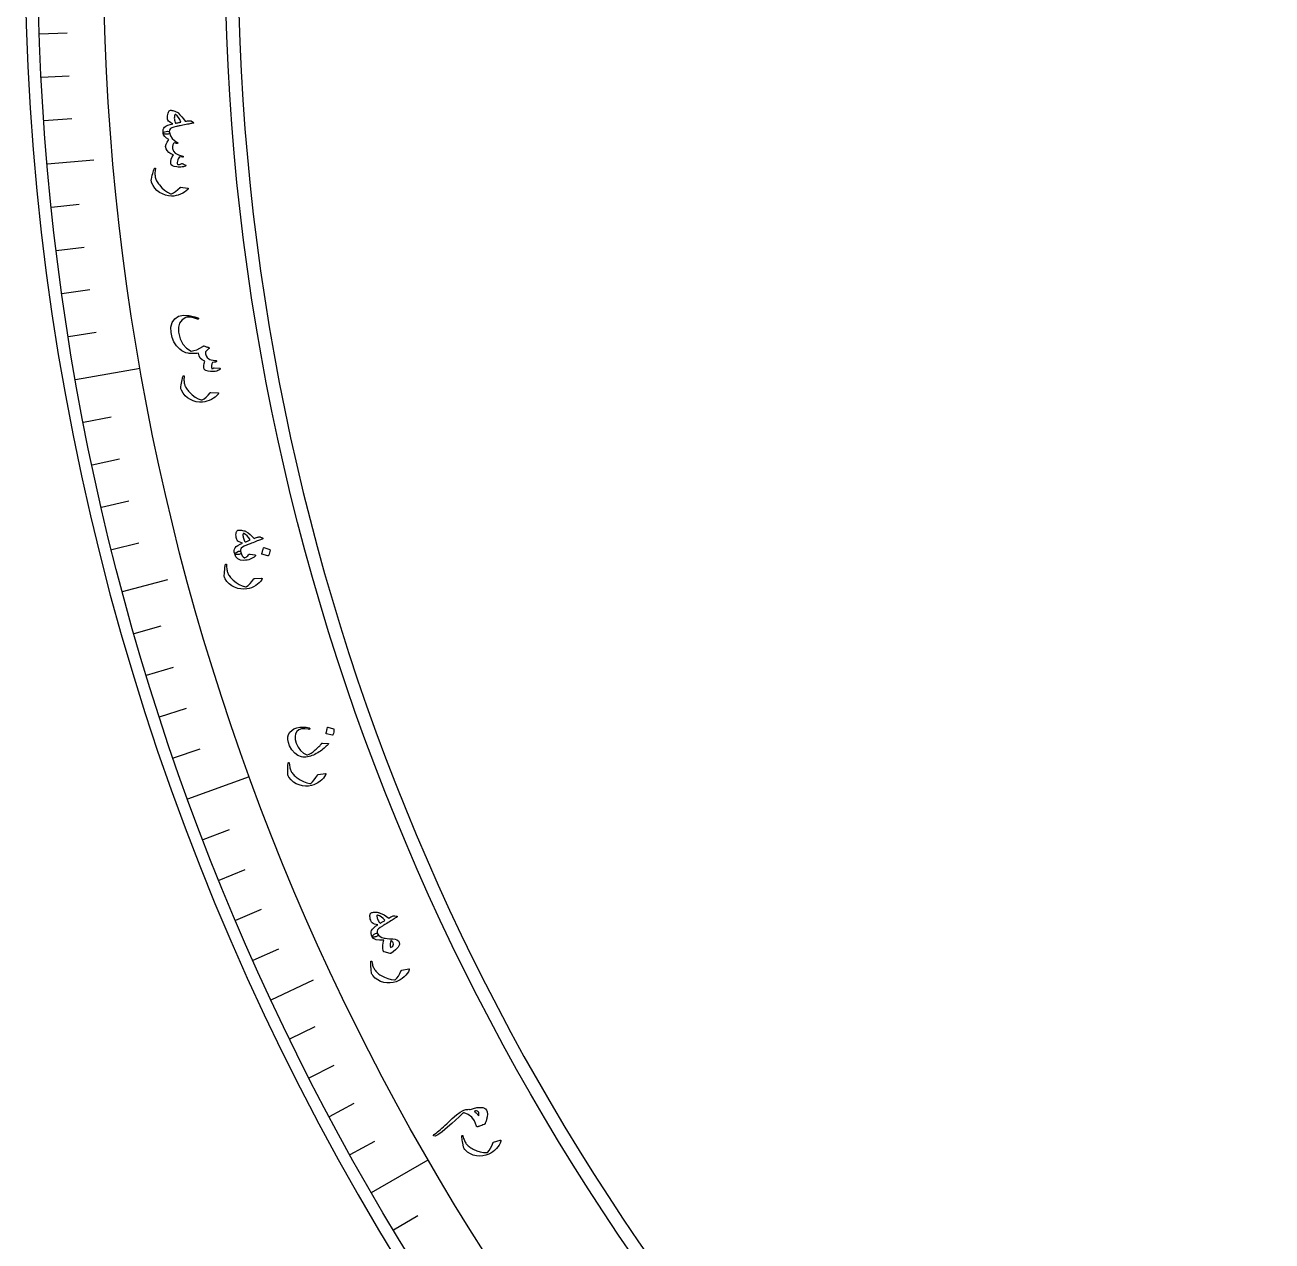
# Model space of a CAD drawing. Header units: millimetres. Extents: x -76 to 76, y -76 to 98.
# Drawn here: x -75.5 to -37.9, y -39.02 to -2.36 of the extents above; entities that cross this region are included whole.
import ezdxf

# ---------------------------------------------------------------- set-up
doc = ezdxf.new("R2010")
doc.units = ezdxf.units.MM
for name, color, linetype in [('CUT_INNER', 6, 'Continuous'), ('CUT_OUTER', 1, 'Continuous'), ('ENGRAVE', 7, 'Continuous'), ('ENGRAVE_FINE', 8, 'Continuous'), ('TEXT', 5, 'Continuous')]:
    doc.layers.add(name, color=color, linetype=linetype)

msp = doc.modelspace()

# ---------------------------------------------------------------- linework, layer by layer
at = {"layer": 'CUT_INNER'}
msp.add_arc((0.0001, -0.0002), 69.0824, 92.275255, 358.242372, dxfattribs=at)
at = {"layer": 'CUT_OUTER'}
msp.add_arc((0.0002, -0.0002), 75.4998, 179.868743, 0.000126, dxfattribs=at)
at = {"layer": 'ENGRAVE'}
for points in [[(-74.8291, -6.5467), (-73.4226, -6.4236)], [(-73.9738, -13.0436), (-72.0272, -12.7003)], [(-72.5555, -19.4412), (-71.1917, -19.0758)], [(-70.585, -25.6908), (-68.7276, -25.0148)], [(-68.0773, -31.7449), (-66.7977, -31.1483)], [(-65.0515, -37.5575), (-63.3397, -36.5692)]]:
    msp.add_lwpolyline(points, dxfattribs=at)
for radius in [75.1149, 73.1384, 69.4676]:
    msp.add_circle((0, 0), radius, dxfattribs=at)
at = {"layer": 'ENGRAVE_FINE'}
for points in [[(-75.0692, -2.6215), (-74.2226, -2.5919)], [(-75.012, -3.9312), (-74.1661, -3.8869)], [(-74.932, -5.2398), (-74.0869, -5.1807)], [(-74.7035, -7.8517), (-73.861, -7.7631)], [(-74.5551, -9.1542), (-73.7143, -9.051)], [(-74.3839, -10.454), (-73.5451, -10.3361)], [(-74.1902, -11.7506), (-73.3535, -11.618)], [(-73.7349, -14.3326), (-72.9033, -14.171)], [(-73.4735, -15.6173), (-72.6449, -15.4412)], [(-73.1898, -16.8972), (-72.3644, -16.7066)], [(-72.8837, -18.172), (-72.0618, -17.967)], [(-72.2051, -20.7045), (-71.3908, -20.471)], [(-71.8328, -21.9615), (-71.0227, -21.7138)], [(-71.4386, -23.2118), (-70.6329, -22.95)], [(-71.0226, -24.455), (-70.2216, -24.1792)], [(-70.1258, -26.9188), (-69.335, -26.6152)], [(-69.6454, -28.1386), (-68.8599, -27.8212)], [(-69.1437, -29.3497), (-68.3639, -29.0188)], [(-68.6209, -30.552), (-67.847, -30.2075)], [(-67.5129, -32.9282), (-66.7515, -32.5569)], [(-66.9279, -34.1015), (-66.1731, -33.7169)], [(-66.3226, -35.2643), (-65.5746, -34.8666)], [(-65.697, -36.4165), (-64.9561, -36.0058)], [(-64.3861, -38.6871), (-63.66, -38.2508)]]:
    msp.add_lwpolyline(points, dxfattribs=at)
at = {"layer": 'TEXT'}
for points in [[(-70.4296, -5.2846), (-70.4155, -5.2958), (-70.4132, -5.3054), (-70.4226, -5.3132), (-70.4439, -5.3193), (-70.4568, -5.3217), (-70.4747, -5.3253), (-70.4975, -5.33), (-70.5252, -5.3359), (-70.5582, -5.3429), (-70.5966, -5.3508), (-70.6405, -5.3597), (-70.69, -5.3695), (-70.7385, -5.3792), (-70.782, -5.3878), (-70.8204, -5.3955), (-70.8537, -5.402), (-70.8818, -5.4075), (-70.9046, -5.412), (-70.922, -5.4154), (-70.9341, -5.4177), (-71.01, -5.4343), (-71.0684, -5.4544), (-71.1093, -5.478), (-71.1328, -5.505), (-71.1413, -5.5235), (-71.1461, -5.5454), (-71.1471, -5.5707), (-71.1445, -5.5994), (-71.1459, -5.6166), (-71.1531, -5.6304), (-71.1662, -5.6406), (-71.1852, -5.6472), (-71.2083, -5.6509), (-71.2319, -5.652), (-71.256, -5.6505), (-71.2806, -5.6463), (-71.3017, -5.6401), (-71.3176, -5.6327), (-71.3284, -5.6241), (-71.3339, -5.6143), (-71.3377, -5.5588), (-71.3314, -5.5103), (-71.3151, -5.4687), (-71.2886, -5.4341), (-71.2481, -5.4037), (-71.1939, -5.377), (-71.1259, -5.3541), (-71.0441, -5.3349), (-71.0967, -5.3089), (-71.1386, -5.2815), (-71.1697, -5.2528), (-71.1901, -5.2227), (-71.1984, -5.1977), (-71.2031, -5.1679), (-71.2041, -5.1333), (-71.2015, -5.094), (-71.1952, -5.0522), (-71.1869, -5.017), (-71.1764, -4.9883), (-71.164, -4.9661), (-71.1479, -4.9477), (-71.1307, -4.9351), (-71.1122, -4.9283), (-71.0926, -4.9272), (-71.0678, -4.9304), (-71.0401, -4.9368), (-71.0095, -4.9464), (-70.9761, -4.9593), (-70.9424, -4.9739), (-70.9154, -4.9868), (-70.8951, -4.998), (-70.8816, -5.0077), (-70.8254, -5.0623), (-70.7718, -5.1223), (-70.721, -5.1877), (-70.6729, -5.2585), (-70.6327, -5.2528), (-70.598, -5.2482), (-70.5687, -5.2449), (-70.5449, -5.2427), (-70.5248, -5.2424), (-70.5067, -5.2446), (-70.4904, -5.2493), (-70.4761, -5.2565)], [(-70.8003, -5.2828), (-70.8321, -5.2086), (-70.8691, -5.1463), (-70.9112, -5.0959), (-70.9585, -5.0575), (-70.9648, -5.0552), (-70.9703, -5.0557), (-70.9751, -5.0591), (-70.9791, -5.0654), (-70.987, -5.088), (-70.9924, -5.1124), (-70.9955, -5.1384), (-70.9962, -5.1661), (-70.9945, -5.1955), (-70.9905, -5.2266), (-70.984, -5.2593), (-70.9752, -5.2937), (-70.9731, -5.299), (-70.9696, -5.3044), (-70.9648, -5.31), (-70.9587, -5.3158), (-70.9416, -5.3133), (-70.9237, -5.3103), (-70.905, -5.3068), (-70.8856, -5.3029), (-70.8654, -5.2986), (-70.8444, -5.2938), (-70.8227, -5.2885), (-70.8003, -5.2828)], [(-70.6465, -6.5844), (-70.643, -6.5887), (-70.6435, -6.5942), (-70.6482, -6.6008), (-70.657, -6.6087), (-70.6723, -6.6176), (-70.6947, -6.6254), (-70.724, -6.632), (-70.7604, -6.6374), (-70.8018, -6.6419), (-70.8425, -6.6435), (-70.8824, -6.6421), (-70.9215, -6.6377), (-70.9983, -6.6212), (-71.0544, -6.6001), (-71.0896, -6.5744), (-71.1041, -6.5441), (-71.1065, -6.4694), (-71.0934, -6.399), (-71.0648, -6.3328), (-71.0206, -6.2708), (-71.1018, -6.2381), (-71.1665, -6.1965), (-71.2147, -6.1458), (-71.2465, -6.0863), (-71.2578, -6.0219), (-71.247, -5.9549), (-71.2141, -5.8852), (-71.1591, -5.8131), (-71.2326, -5.7643), (-71.2862, -5.7149), (-71.32, -5.6649), (-71.3339, -5.6143), (-71.3289, -5.6035), (-71.3123, -5.5924), (-71.2841, -5.5809), (-71.2443, -5.569), (-71.2045, -5.5627), (-71.1747, -5.5656), (-71.1546, -5.5779), (-71.1445, -5.5994), (-71.1148, -5.695), (-71.0651, -5.7767), (-70.9956, -5.8445), (-70.9063, -5.8983), (-70.9014, -5.9012), (-70.8979, -5.9045), (-70.8956, -5.9081), (-70.8946, -5.9122), (-70.8947, -5.9172), (-70.8959, -5.9218), (-70.8982, -5.926), (-70.9016, -5.9297), (-70.9127, -5.9326), (-70.9323, -5.9296), (-70.9603, -5.9207), (-70.9968, -5.9058), (-71.0218, -5.9314), (-71.0386, -5.9693), (-71.0472, -6.0195), (-71.0476, -6.0821), (-71.0248, -6.158), (-70.9662, -6.2209), (-70.8718, -6.2708), (-70.7418, -6.3076), (-70.7351, -6.3094), (-70.7303, -6.3118), (-70.7272, -6.315), (-70.7259, -6.3188), (-70.7259, -6.3248), (-70.727, -6.3301), (-70.7293, -6.3346), (-70.7326, -6.3385), (-70.7377, -6.3416), (-70.7428, -6.3436), (-70.748, -6.3446), (-70.7533, -6.3446), (-70.8435, -6.3315), (-70.8631, -6.358), (-70.8797, -6.3893), (-70.8931, -6.4254), (-70.9034, -6.4662), (-70.909, -6.5056), (-70.9082, -6.5351), (-70.9013, -6.5547), (-70.888, -6.5645), (-70.869, -6.5663), (-70.8427, -6.5619), (-70.8089, -6.5512), (-70.7678, -6.5343), (-70.7557, -6.5354), (-70.7314, -6.5442), (-70.695, -6.5605), (-70.6465, -6.5844)], [(-70.5915, -7.2751), (-70.5876, -7.2759), (-70.5844, -7.277), (-70.582, -7.2785), (-70.5804, -7.2803), (-70.5792, -7.2861), (-70.5811, -7.2936), (-70.586, -7.3027), (-70.5939, -7.3134), (-70.6355, -7.3564), (-70.6847, -7.3949), (-70.7415, -7.429), (-70.8059, -7.4586), (-70.876, -7.4838), (-70.9457, -7.502), (-71.0151, -7.5134), (-71.0842, -7.5178), (-71.1767, -7.5086), (-71.2669, -7.4868), (-71.3546, -7.4524), (-71.4399, -7.4054), (-71.5188, -7.3465), (-71.5853, -7.2766), (-71.6392, -7.1957), (-71.6806, -7.1037), (-71.6885, -7.0787), (-71.6925, -7.0533), (-71.6925, -7.0275), (-71.6885, -7.0014), (-71.674, -6.9406), (-71.6602, -6.8857), (-71.6474, -6.8366), (-71.6354, -6.7935), (-71.6242, -6.7563), (-71.614, -6.7252), (-71.6046, -6.7003), (-71.5961, -6.6815), (-71.5933, -6.6775), (-71.5903, -6.6745), (-71.5873, -6.6727), (-71.5842, -6.6718), (-71.5801, -6.6718), (-71.5762, -6.6727), (-71.5725, -6.6743), (-71.5689, -6.6768), (-71.5661, -6.6802), (-71.5645, -6.6844), (-71.5642, -6.6896), (-71.565, -6.6957), (-71.5713, -6.733), (-71.576, -6.7685), (-71.5791, -6.8023), (-71.5806, -6.8343), (-71.5805, -6.8649), (-71.5788, -6.8942), (-71.5755, -6.9223), (-71.5706, -6.9491), (-71.5637, -6.9757), (-71.5545, -7.003), (-71.5429, -7.031), (-71.529, -7.0597), (-71.5126, -7.0891), (-71.4937, -7.1192), (-71.4721, -7.1499), (-71.4479, -7.1813), (-71.3715, -7.2684), (-71.2905, -7.3412), (-71.2051, -7.3998), (-71.1153, -7.4442), (-71.1081, -7.447), (-71.1, -7.448), (-71.0911, -7.4473), (-71.0812, -7.4449), (-71.0246, -7.4166), (-70.9627, -7.3751), (-70.8956, -7.3202), (-70.8231, -7.2522), (-70.8184, -7.2491), (-70.8141, -7.2471), (-70.8102, -7.2461), (-70.8067, -7.2463)], [(-69.6394, -12.7005), (-69.6296, -12.7025), (-69.6223, -12.706), (-69.6173, -12.7109), (-69.6148, -12.7174), (-69.6143, -12.7262), (-69.616, -12.7342), (-69.6201, -12.7412), (-69.6265, -12.7473), (-69.6503, -12.7638), (-69.681, -12.7781), (-69.7185, -12.7902), (-69.7628, -12.8001), (-69.8366, -12.8089), (-69.9084, -12.808), (-69.9783, -12.7973), (-70.0461, -12.7769), (-70.0631, -12.7687), (-70.0768, -12.7588), (-70.0873, -12.7473), (-70.0947, -12.7342), (-70.1071, -12.6839), (-70.1081, -12.6276), (-70.0974, -12.5651), (-70.0752, -12.4966), (-70.1567, -12.4568), (-70.2157, -12.4029), (-70.2522, -12.3351), (-70.2661, -12.2533), (-70.3104, -12.2583), (-70.3533, -12.2618), (-70.3947, -12.2639), (-70.4345, -12.2644), (-70.4732, -12.2635), (-70.5109, -12.2613), (-70.5476, -12.2576), (-70.5834, -12.2526), (-70.6489, -12.2378), (-70.7113, -12.2132), (-70.7705, -12.1788), (-70.8266, -12.1346), (-70.9281, -12.026), (-71.0067, -11.9059), (-71.0623, -11.7745), (-71.0949, -11.6319), (-71.0995, -11.4661), (-71.0631, -11.3287), (-70.9859, -11.2199), (-70.8681, -11.1397), (-70.8234, -11.1243), (-70.7694, -11.1145), (-70.706, -11.1102), (-70.6331, -11.1113), (-70.5523, -11.1189), (-70.4671, -11.134), (-70.3774, -11.1566), (-70.2834, -11.1867), (-70.2774, -11.1894), (-70.2728, -11.1931), (-70.2696, -11.1978), (-70.2679, -11.2035), (-70.2675, -11.2095), (-70.2682, -11.2148), (-70.2702, -11.2195), (-70.2732, -11.2236), (-70.2782, -11.2268), (-70.2837, -11.2285), (-70.2897, -11.2286), (-70.2962, -11.2273), (-70.4209, -11.1899), (-70.5219, -11.1689), (-70.5992, -11.1645), (-70.6527, -11.1767), (-70.7636, -11.2486), (-70.8369, -11.346), (-70.8726, -11.4687), (-70.8706, -11.6168), (-70.8244, -11.8168), (-70.7449, -11.9792), (-70.6324, -12.1038), (-70.487, -12.1906), (-70.4036, -12.1758), (-70.3178, -12.1468), (-70.2296, -12.1038), (-70.139, -12.0468), (-70.1299, -12.0401), (-70.1216, -12.0358), (-70.1138, -12.0341), (-70.1067, -12.0349), (-70.0816, -12.0421), (-70.058, -12.049), (-70.0359, -12.0556), (-70.0153, -12.0619), (-69.9965, -12.0681), (-69.9797, -12.074), (-69.965, -12.0797), (-69.9523, -12.0853), (-69.9468, -12.0888), (-69.9441, -12.093), (-69.9441, -12.0979), (-69.947, -12.1036), (-69.9494, -12.1067), (-69.9532, -12.1111), (-69.9584, -12.1168), (-69.965, -12.1238), (-69.9729, -12.1319), (-69.9824, -12.1408), (-69.9933, -12.1504), (-70.0057, -12.1608), (-70.0294, -12.1818), (-70.0462, -12.1989), (-70.0562, -12.2122), (-70.0594, -12.2216), (-70.0545, -12.2764), (-70.0358, -12.3288), (-70.0033, -12.3788), (-69.9569, -12.4263), (-69.929, -12.4415), (-69.8855, -12.4537), (-69.8265, -12.4628), (-69.752, -12.4689), (-69.7449, -12.4695), (-69.7386, -12.4718), (-69.733, -12.4759), (-69.7283, -12.4817), (-69.7248, -12.4874), (-69.723, -12.4931), (-69.7228, -12.4988), (-69.7242, -12.5045), (-69.7357, -12.5147), (-69.7596, -12.5221), (-69.7958, -12.5266), (-69.8443, -12.5282), (-69.8625, -12.5746), (-69.8714, -12.6224), (-69.8708, -12.6714), (-69.8609, -12.7217), (-69.8458, -12.7182), (-69.8338, -12.7141), (-69.8249, -12.7091), (-69.8191, -12.7034), (-69.8138, -12.697), (-69.8082, -12.6928), (-69.8021, -12.6906), (-69.7957, -12.6905)], [(-69.6799, -13.4464), (-69.6759, -13.4468), (-69.6726, -13.4477), (-69.6701, -13.4489), (-69.6683, -13.4506), (-69.6667, -13.4563), (-69.6679, -13.4639), (-69.6719, -13.4734), (-69.6789, -13.4848), (-69.7165, -13.5312), (-69.7621, -13.5739), (-69.8157, -13.6129), (-69.8773, -13.648), (-69.9449, -13.6792), (-70.0128, -13.7036), (-70.0809, -13.721), (-70.1493, -13.7314), (-70.2423, -13.7304), (-70.334, -13.7166), (-70.4244, -13.6901), (-70.5135, -13.6507), (-70.5973, -13.599), (-70.6696, -13.5352), (-70.7305, -13.4593), (-70.7798, -13.3713), (-70.7899, -13.3471), (-70.796, -13.3222), (-70.7983, -13.2965), (-70.7967, -13.2701), (-70.7875, -13.2082), (-70.7787, -13.1523), (-70.7701, -13.1023), (-70.762, -13.0583), (-70.7542, -13.0203), (-70.7467, -12.9885), (-70.7395, -12.9628), (-70.7327, -12.9433), (-70.7302, -12.9391), (-70.7276, -12.9359), (-70.7248, -12.9337), (-70.7217, -12.9326), (-70.7176, -12.9323), (-70.7137, -12.9328), (-70.7098, -12.9341), (-70.706, -12.9363), (-70.7029, -12.9394), (-70.701, -12.9435), (-70.7002, -12.9486), (-70.7005, -12.9548), (-70.7035, -12.9924), (-70.705, -13.0282), (-70.7051, -13.0622), (-70.7038, -13.0942), (-70.7011, -13.1246), (-70.6968, -13.1537), (-70.691, -13.1814), (-70.6838, -13.2077), (-70.6746, -13.2336), (-70.663, -13.2599), (-70.649, -13.2868), (-70.6326, -13.3142), (-70.6137, -13.342), (-70.5922, -13.3703), (-70.568, -13.399), (-70.5412, -13.4281), (-70.4574, -13.5082), (-70.3703, -13.5737), (-70.2801, -13.6245), (-70.1868, -13.6609), (-70.1794, -13.663), (-70.1712, -13.6633), (-70.1624, -13.6618), (-70.1528, -13.6586), (-70.0989, -13.6254), (-70.0409, -13.5786), (-69.9788, -13.5181), (-69.9126, -13.4439), (-69.9081, -13.4404), (-69.904, -13.438), (-69.9002, -13.4367), (-69.8968, -13.4366)], [(-68.3431, -17.8178), (-68.3272, -17.8264), (-68.3232, -17.8354), (-68.3311, -17.8447), (-68.351, -17.8545), (-68.3632, -17.8592), (-68.3802, -17.8659), (-68.4017, -17.8747), (-68.428, -17.8855), (-68.4592, -17.8982), (-68.4956, -17.9129), (-68.5372, -17.9295), (-68.584, -17.948), (-68.6301, -17.9662), (-68.6713, -17.9826), (-68.7077, -17.9969), (-68.7393, -18.0094), (-68.766, -18.0198), (-68.7876, -18.0283), (-68.8041, -18.0347), (-68.8156, -18.0391), (-68.8872, -18.0691), (-68.9411, -18.0994), (-68.9772, -18.1299), (-68.9954, -18.1607), (-69.0005, -18.1804), (-69.0012, -18.2027), (-68.9978, -18.2278), (-68.99, -18.2556), (-68.9883, -18.2728), (-68.993, -18.2876), (-69.0041, -18.3), (-69.0215, -18.31), (-69.0436, -18.3178), (-69.0666, -18.3231), (-69.0906, -18.3258), (-69.1155, -18.3261), (-69.1374, -18.3239), (-69.1544, -18.3194), (-69.1665, -18.3129), (-69.1737, -18.3042), (-69.1874, -18.2503), (-69.1899, -18.2015), (-69.1812, -18.1576), (-69.1614, -18.1188), (-69.1271, -18.0816), (-69.0785, -18.0457), (-69.0157, -18.0109), (-68.9386, -17.9774), (-68.9951, -17.9613), (-69.0412, -17.9418), (-69.0769, -17.9191), (-69.1024, -17.8932), (-69.115, -17.8701), (-69.125, -17.8416), (-69.1322, -17.8078), (-69.1367, -17.7686), (-69.138, -17.7264), (-69.136, -17.6903), (-69.1309, -17.6601), (-69.1227, -17.636), (-69.1102, -17.6151), (-69.0954, -17.5996), (-69.0785, -17.5896), (-69.0594, -17.585), (-69.0344, -17.5837), (-69.006, -17.585), (-68.9742, -17.589), (-68.939, -17.5957), (-68.9032, -17.604), (-68.8744, -17.6119), (-68.8525, -17.6193), (-68.8374, -17.6264), (-68.7723, -17.67), (-68.7089, -17.7195), (-68.6471, -17.7748), (-68.5871, -17.8358), (-68.5486, -17.8229), (-68.5153, -17.8122), (-68.4871, -17.8037), (-68.4641, -17.7973), (-68.4443, -17.7934), (-68.4261, -17.7923), (-68.4093, -17.794), (-68.3939, -17.7985)], [(-68.7081, -17.8825), (-68.7527, -17.8152), (-68.8002, -17.7605), (-68.8507, -17.7185), (-68.9042, -17.6892), (-68.9107, -17.688), (-68.9161, -17.6896), (-68.9202, -17.6937), (-68.923, -17.7006), (-68.9267, -17.7243), (-68.9277, -17.7492), (-68.9261, -17.7754), (-68.9218, -17.8028), (-68.9149, -17.8314), (-68.9053, -17.8612), (-68.8931, -17.8923), (-68.8782, -17.9246), (-68.8752, -17.9294), (-68.8708, -17.9341), (-68.8651, -17.9388), (-68.8581, -17.9433), (-68.8417, -17.9378), (-68.8246, -17.9316), (-68.8068, -17.9249), (-68.7884, -17.9176), (-68.7693, -17.9097), (-68.7496, -17.9012), (-68.7292, -17.8921), (-68.7081, -17.8825)], [(-68.7105, -18.3126), (-68.5688, -18.3359), (-68.5527, -18.3406), (-68.5453, -18.3481), (-68.5467, -18.3586), (-68.557, -18.372), (-68.5906, -18.4006), (-68.627, -18.4257), (-68.6661, -18.4471), (-68.708, -18.4649), (-68.7529, -18.479), (-68.8012, -18.4894), (-68.8528, -18.496), (-68.9077, -18.4988), (-69.0042, -18.4884), (-69.0808, -18.4525), (-69.1373, -18.3911), (-69.1737, -18.3042), (-69.17, -18.2921), (-69.1533, -18.2763), (-69.1236, -18.2568), (-69.081, -18.2337), (-69.0575, -18.224), (-69.0373, -18.2194), (-69.0204, -18.2197), (-69.0068, -18.225), (-69.0007, -18.2305), (-68.9959, -18.2375), (-68.9923, -18.2458), (-68.99, -18.2556), (-68.9732, -18.3118), (-68.9486, -18.358), (-68.9163, -18.3942), (-68.8763, -18.4203), (-68.8734, -18.4212), (-68.8701, -18.4208), (-68.8663, -18.4193), (-68.862, -18.4165), (-68.8353, -18.4007), (-68.8092, -18.381), (-68.7835, -18.3574), (-68.7584, -18.3298), (-68.7486, -18.3203), (-68.7374, -18.3143), (-68.7247, -18.3118), (-68.7105, -18.3126)], [(-68.1201, -18.1748), (-68.1169, -18.1766), (-68.1144, -18.1797), (-68.1127, -18.1841), (-68.1117, -18.1898), (-68.1172, -18.2334), (-68.127, -18.2757), (-68.1408, -18.3167), (-68.1589, -18.3564), (-68.1621, -18.3606), (-68.1658, -18.3631), (-68.17, -18.3638), (-68.1746, -18.3628), (-68.3552, -18.3092), (-68.3598, -18.3066), (-68.3619, -18.3023), (-68.3615, -18.2962), (-68.3586, -18.2884), (-68.356, -18.2816), (-68.3523, -18.2709), (-68.3474, -18.2565), (-68.3414, -18.2381), (-68.3342, -18.2157), (-68.3261, -18.189), (-68.3169, -18.1579), (-68.3066, -18.1225), (-68.3046, -18.1176), (-68.3021, -18.1148), (-68.299, -18.114), (-68.2954, -18.1152)], [(-68.3636, -19.0395), (-68.3596, -19.0397), (-68.3563, -19.0402), (-68.3537, -19.0413), (-68.3517, -19.0428), (-68.3496, -19.0484), (-68.3502, -19.056), (-68.3535, -19.0658), (-68.3595, -19.0778), (-68.3933, -19.1271), (-68.4353, -19.1733), (-68.4856, -19.2165), (-68.5441, -19.2565), (-68.6089, -19.2931), (-68.6746, -19.3228), (-68.7411, -19.3457), (-68.8085, -19.3616), (-68.9012, -19.3681), (-68.9938, -19.3618), (-69.086, -19.3427), (-69.178, -19.3106), (-69.2657, -19.2659), (-69.343, -19.2081), (-69.4097, -19.1374), (-69.466, -19.0537), (-69.478, -19.0304), (-69.4862, -19.006), (-69.4905, -18.9806), (-69.491, -18.9542), (-69.4869, -18.8918), (-69.4826, -18.8354), (-69.4782, -18.7849), (-69.4736, -18.7403), (-69.4689, -18.7018), (-69.464, -18.6694), (-69.4589, -18.6433), (-69.4537, -18.6233), (-69.4516, -18.6189), (-69.4492, -18.6155), (-69.4466, -18.6131), (-69.4436, -18.6118), (-69.4396, -18.6111), (-69.4356, -18.6113), (-69.4316, -18.6123), (-69.4277, -18.6141), (-69.4243, -18.617), (-69.4221, -18.6209), (-69.4208, -18.626), (-69.4207, -18.6321), (-69.4206, -18.6699), (-69.4192, -18.7057), (-69.4166, -18.7395), (-69.4127, -18.7714), (-69.4075, -18.8015), (-69.4009, -18.8301), (-69.3929, -18.8572), (-69.3835, -18.8828), (-69.3723, -18.9079), (-69.3586, -18.9333), (-69.3425, -18.9589), (-69.324, -18.9849), (-69.3029, -19.0111), (-69.2791, -19.0375), (-69.2527, -19.0642), (-69.2236, -19.0911), (-69.1336, -19.1641), (-69.0415, -19.2223), (-68.9475, -19.2657), (-68.8515, -19.2944), (-68.8439, -19.2958), (-68.8358, -19.2955), (-68.8271, -19.2933), (-68.8178, -19.2893), (-68.7668, -19.2519), (-68.7127, -19.2005), (-68.6558, -19.1352), (-68.5957, -19.056), (-68.5916, -19.0521), (-68.5877, -19.0493), (-68.5841, -19.0478), (-68.5806, -19.0474)], [(-66.3605, -24.0474), (-66.388, -24.076), (-66.4172, -24.1047), (-66.448, -24.1335), (-66.4805, -24.1623), (-66.515, -24.191), (-66.5518, -24.2195), (-66.591, -24.2478), (-66.6325, -24.2757), (-66.6743, -24.3021), (-66.7167, -24.326), (-66.7594, -24.3477), (-66.8026, -24.3669), (-66.8464, -24.3839), (-66.8908, -24.3985), (-66.936, -24.4109), (-66.9818, -24.421), (-67.0312, -24.4281), (-67.0784, -24.4303), (-67.1234, -24.4278), (-67.1662, -24.4206), (-67.2719, -24.3812), (-67.3663, -24.313), (-67.4494, -24.2159), (-67.5209, -24.09), (-67.5579, -23.9937), (-67.5753, -23.9039), (-67.5731, -23.8209), (-67.5515, -23.7445), (-67.5121, -23.679), (-67.4582, -23.6246), (-67.3897, -23.5811), (-67.3069, -23.5486), (-67.214, -23.5289), (-67.1201, -23.523), (-67.0253, -23.5309), (-66.9295, -23.5527), (-66.9178, -23.5573), (-66.9102, -23.5632), (-66.9066, -23.5701), (-66.9071, -23.5783), (-66.911, -23.587), (-66.919, -23.592), (-66.9313, -23.593), (-66.9476, -23.5903), (-67.0636, -23.5758), (-67.1612, -23.5827), (-67.2404, -23.6111), (-67.301, -23.661), (-67.3404, -23.7272), (-67.357, -23.8071), (-67.3508, -23.9006), (-67.3216, -24.0077), (-67.2643, -24.1292), (-67.1911, -24.2294), (-67.1021, -24.3084), (-66.9974, -24.3659), (-66.9941, -24.3667), (-66.9898, -24.3666), (-66.9845, -24.3654), (-66.9781, -24.3634), (-66.9294, -24.3424), (-66.8753, -24.3108), (-66.8158, -24.2686), (-66.7509, -24.2157), (-66.7188, -24.1876), (-66.6891, -24.1609), (-66.6618, -24.1356), (-66.637, -24.1118), (-66.6147, -24.0893), (-66.5952, -24.0682), (-66.5784, -24.0483), (-66.5645, -24.0297), (-66.5569, -24.0206), (-66.5493, -24.0142), (-66.5415, -24.0105), (-66.5335, -24.0096), (-66.3652, -24.0157), (-66.3546, -24.0181), (-66.3503, -24.0242), (-66.3523, -24.034), (-66.3605, -24.0474)], [(-66.1931, -23.5765), (-66.1897, -23.578), (-66.187, -23.5809), (-66.185, -23.5852), (-66.1835, -23.5907), (-66.1856, -23.6345), (-66.1919, -23.6773), (-66.2024, -23.7192), (-66.2172, -23.7601), (-66.22, -23.7646), (-66.2235, -23.7674), (-66.2276, -23.7684), (-66.2324, -23.7677), (-66.4166, -23.7294), (-66.4214, -23.7272), (-66.4238, -23.7231), (-66.4239, -23.717), (-66.4216, -23.7089), (-66.4196, -23.702), (-66.4168, -23.6911), (-66.4131, -23.6763), (-66.4085, -23.6576), (-66.4032, -23.6348), (-66.3972, -23.6075), (-66.3905, -23.5759), (-66.3831, -23.5399), (-66.3816, -23.5349), (-66.3793, -23.5318), (-66.3763, -23.5308), (-66.3726, -23.5317)], [(-66.4429, -24.9283), (-66.4389, -24.9281), (-66.4356, -24.9284), (-66.4329, -24.9292), (-66.4308, -24.9305), (-66.4283, -24.9359), (-66.4282, -24.9436), (-66.4306, -24.9537), (-66.4356, -24.966), (-66.4649, -25.0182), (-66.5027, -25.0679), (-66.549, -25.1152), (-66.6038, -25.1602), (-66.6652, -25.2023), (-66.7281, -25.2377), (-66.7923, -25.2662), (-66.858, -25.288), (-66.9499, -25.3025), (-67.0426, -25.3043), (-67.1362, -25.2933), (-67.2306, -25.2694), (-67.3219, -25.2325), (-67.4039, -25.1817), (-67.4766, -25.117), (-67.5399, -25.0386), (-67.5539, -25.0164), (-67.5642, -24.9928), (-67.5707, -24.9679), (-67.5735, -24.9416), (-67.5748, -24.8791), (-67.5755, -24.8225), (-67.5755, -24.7718), (-67.5748, -24.727), (-67.5734, -24.6882), (-67.5714, -24.6556), (-67.5686, -24.6291), (-67.5651, -24.6087), (-67.5634, -24.6041), (-67.5614, -24.6005), (-67.559, -24.598), (-67.5562, -24.5964), (-67.5522, -24.5954), (-67.5482, -24.5952), (-67.5441, -24.5958), (-67.5401, -24.5973), (-67.5365, -24.5999), (-67.5339, -24.6036), (-67.5322, -24.6085), (-67.5315, -24.6146), (-67.5281, -24.6523), (-67.5236, -24.6878), (-67.5181, -24.7213), (-67.5114, -24.7527), (-67.5036, -24.7822), (-67.4946, -24.8101), (-67.4842, -24.8364), (-67.4727, -24.8612), (-67.4593, -24.8851), (-67.4434, -24.9092), (-67.4251, -24.9334), (-67.4044, -24.9576), (-67.3811, -24.9819), (-67.3552, -25.0062), (-67.3265, -25.0304), (-67.2952, -25.0546), (-67.1991, -25.1195), (-67.1024, -25.1695), (-67.0049, -25.2045), (-66.9068, -25.2247), (-66.8991, -25.2255), (-66.891, -25.2245), (-66.8826, -25.2215), (-66.8736, -25.2168), (-66.826, -25.175), (-66.7767, -25.1191), (-66.7256, -25.0491), (-66.6728, -24.9649), (-66.669, -24.9607), (-66.6654, -24.9576), (-66.6618, -24.9558), (-66.6584, -24.955)], [(-64.2973, -29.225), (-64.2802, -29.2308), (-64.2748, -29.239), (-64.281, -29.2496), (-64.2988, -29.2626), (-64.3101, -29.2693), (-64.3256, -29.2788), (-64.3454, -29.2911), (-64.3694, -29.3062), (-64.398, -29.3241), (-64.4313, -29.3448), (-64.4695, -29.3683), (-64.5125, -29.3945), (-64.5548, -29.4203), (-64.5926, -29.4434), (-64.626, -29.4638), (-64.6551, -29.4815), (-64.6795, -29.4963), (-64.6994, -29.5083), (-64.7146, -29.5175), (-64.7251, -29.5238), (-64.7906, -29.5656), (-64.8385, -29.6046), (-64.8688, -29.6408), (-64.8815, -29.6743), (-64.8832, -29.6945), (-64.8801, -29.7167), (-64.8724, -29.7408), (-64.86, -29.7669), (-64.8554, -29.7836), (-64.8575, -29.799), (-64.8663, -29.813), (-64.8817, -29.8258), (-64.9022, -29.8373), (-64.924, -29.8464), (-64.9471, -29.8533), (-64.9716, -29.8578), (-64.9936, -29.8593), (-65.0111, -29.8579), (-65.0241, -29.8535), (-65.0327, -29.8462), (-65.0554, -29.7954), (-65.0662, -29.7477), (-65.0652, -29.703), (-65.0522, -29.6614), (-65.0248, -29.6189), (-64.9831, -29.5751), (-64.9271, -29.5302), (-64.8569, -29.484), (-64.9153, -29.4777), (-64.964, -29.4665), (-65.0031, -29.4502), (-65.0326, -29.429), (-65.049, -29.4083), (-65.0637, -29.382), (-65.0766, -29.3499), (-65.0877, -29.3121), (-65.0961, -29.2707), (-65.1004, -29.2348), (-65.1005, -29.2042), (-65.0965, -29.1791), (-65.0878, -29.1563), (-65.0759, -29.1385), (-65.0609, -29.1258), (-65.0429, -29.118), (-65.0185, -29.1124), (-64.9903, -29.1089), (-64.9582, -29.1074), (-64.9224, -29.108), (-64.8858, -29.11), (-64.856, -29.1129), (-64.8331, -29.1165), (-64.8171, -29.1208), (-64.7455, -29.1528), (-64.6745, -29.1907), (-64.6043, -29.2346), (-64.5347, -29.2844), (-64.499, -29.2652), (-64.4679, -29.249), (-64.4416, -29.2357), (-64.42, -29.2255), (-64.4013, -29.2183), (-64.3835, -29.2141), (-64.3666, -29.2129), (-64.3507, -29.2148)], [(-64.6459, -29.3511), (-64.7014, -29.2924), (-64.7576, -29.2466), (-64.8145, -29.2139), (-64.8721, -29.1942), (-64.8788, -29.1941), (-64.8838, -29.1965), (-64.8871, -29.2013), (-64.8888, -29.2086), (-64.8883, -29.2326), (-64.8851, -29.2573), (-64.879, -29.2828), (-64.8701, -29.3091), (-64.8584, -29.3361), (-64.8439, -29.3639), (-64.8265, -29.3924), (-64.8064, -29.4216), (-64.8026, -29.4259), (-64.7975, -29.4298), (-64.7911, -29.4334), (-64.7833, -29.4367), (-64.7681, -29.4284), (-64.7523, -29.4194), (-64.736, -29.4097), (-64.7191, -29.3994), (-64.7016, -29.3883), (-64.6836, -29.3766), (-64.6651, -29.3642), (-64.6459, -29.3511)], [(-64.2165, -30.0108), (-64.2099, -30.0804), (-64.2467, -30.158), (-64.3269, -30.2435), (-64.4506, -30.3372), (-64.46, -30.3429), (-64.469, -30.3464), (-64.4776, -30.3477), (-64.4858, -30.3467), (-64.6671, -30.3033), (-64.6786, -30.2997), (-64.6875, -30.2935), (-64.6938, -30.2846), (-64.6976, -30.2731), (-64.7067, -30.1899), (-64.707, -30.108), (-64.6986, -30.0273), (-64.6813, -29.9478), (-64.813, -29.9512), (-64.9156, -29.9354), (-64.9888, -29.9003), (-65.0327, -29.8462), (-65.0334, -29.8381), (-65.0291, -29.8276), (-65.0198, -29.8144), (-65.0057, -29.7987), (-64.9674, -29.767), (-64.9343, -29.7468), (-64.9064, -29.7379), (-64.8837, -29.7405), (-64.8767, -29.7448), (-64.8704, -29.7507), (-64.8648, -29.758), (-64.86, -29.7669), (-64.8325, -29.8073), (-64.7924, -29.8407), (-64.7398, -29.8671), (-64.6747, -29.8866), (-64.6396, -29.892), (-64.5832, -29.8984), (-64.5054, -29.9055), (-64.4063, -29.9134), (-64.3383, -29.9239), (-64.284, -29.9436), (-64.2434, -29.9726), (-64.2165, -30.0108)], [(-64.4681, -29.9607), (-64.4814, -30.0105), (-64.4871, -30.0627), (-64.4852, -30.1171), (-64.4759, -30.174), (-64.4395, -30.1536), (-64.4135, -30.1291), (-64.3979, -30.1004), (-64.3927, -30.0675), (-64.3974, -30.0347), (-64.4116, -30.0059), (-64.4351, -29.9813), (-64.4681, -29.9607)], [(-63.9281, -30.8104), (-63.9242, -30.8098), (-63.9208, -30.8098), (-63.9181, -30.8103), (-63.9159, -30.8115), (-63.9128, -30.8166), (-63.9121, -30.8243), (-63.9136, -30.8345), (-63.9174, -30.8473), (-63.9419, -30.9018), (-63.9751, -30.9547), (-64.017, -31.0061), (-64.0675, -31.0558), (-64.1249, -31.1033), (-64.1842, -31.1441), (-64.2457, -31.1784), (-64.3092, -31.2059), (-64.3993, -31.2287), (-64.4915, -31.2389), (-64.5857, -31.2363), (-64.6819, -31.221), (-64.7761, -31.1924), (-64.8623, -31.1492), (-64.9406, -31.0914), (-65.0107, -31.019), (-65.0267, -30.9981), (-65.039, -30.9756), (-65.0478, -30.9514), (-65.0529, -30.9254), (-65.0599, -30.8633), (-65.0656, -30.807), (-65.0701, -30.7565), (-65.0735, -30.7118), (-65.0757, -30.6731), (-65.0766, -30.6404), (-65.0762, -30.6137), (-65.0746, -30.5931), (-65.0733, -30.5884), (-65.0716, -30.5847), (-65.0694, -30.5819), (-65.0667, -30.58), (-65.0629, -30.5786), (-65.0589, -30.5781), (-65.0548, -30.5784), (-65.0506, -30.5795), (-65.0468, -30.5817), (-65.0439, -30.5852), (-65.0418, -30.59), (-65.0405, -30.596), (-65.0338, -30.6332), (-65.0261, -30.6682), (-65.0175, -30.701), (-65.0081, -30.7316), (-64.9977, -30.7603), (-64.9861, -30.7873), (-64.9735, -30.8126), (-64.9597, -30.8362), (-64.9442, -30.8589), (-64.9263, -30.8814), (-64.9059, -30.9039), (-64.8831, -30.9261), (-64.8577, -30.9482), (-64.8296, -30.97), (-64.7989, -30.9916), (-64.7655, -31.0129), (-64.664, -31.0689), (-64.5632, -31.1099), (-64.4629, -31.1361), (-64.3634, -31.1473), (-64.3557, -31.1474), (-64.3478, -31.1457), (-64.3396, -31.142), (-64.3311, -31.1364), (-64.2875, -31.0906), (-64.2434, -31.0305), (-64.1988, -30.9561), (-64.1537, -30.8675), (-64.1504, -30.863), (-64.147, -30.8596), (-64.1437, -30.8574), (-64.1403, -30.8564)], [(-62.0748, -35.0537), (-62.0427, -35.0421), (-62.0101, -35.0314), (-61.9773, -35.0215), (-61.9441, -35.0125), (-61.9106, -35.0048), (-61.8771, -34.9986), (-61.8434, -34.994), (-61.8095, -34.991), (-61.7454, -34.9903), (-61.6916, -34.9967), (-61.648, -35.0101), (-61.6147, -35.0305), (-61.581, -35.0712), (-61.562, -35.1263), (-61.5574, -35.1958), (-61.5673, -35.2797), (-61.572, -35.3039), (-61.5774, -35.3279), (-61.5835, -35.3518), (-61.5903, -35.3754), (-61.5977, -35.399), (-61.6058, -35.4226), (-61.6144, -35.4463), (-61.6236, -35.47), (-61.6295, -35.4828), (-61.6364, -35.4932), (-61.6445, -35.5012), (-61.6536, -35.5067), (-61.6945, -35.5221), (-61.7311, -35.5355), (-61.7635, -35.5472), (-61.7916, -35.5569), (-61.815, -35.5648), (-61.8334, -35.5706), (-61.8466, -35.5744), (-61.8548, -35.5762), (-61.8664, -35.5757), (-61.8757, -35.5717), (-61.8827, -35.5643), (-61.8874, -35.5534), (-61.949, -35.3997), (-62.0313, -35.2826), (-62.1345, -35.2018), (-62.2587, -35.1575), (-62.2714, -35.1566), (-62.2826, -35.1582), (-62.2924, -35.1623), (-62.3007, -35.169), (-62.4062, -35.2716), (-62.5174, -35.3758), (-62.6343, -35.4815), (-62.757, -35.5889), (-62.9255, -35.7273), (-63.0524, -35.817), (-63.1379, -35.8578), (-63.182, -35.8497), (-63.1855, -35.8382), (-63.1813, -35.8251), (-63.1696, -35.8106), (-63.1502, -35.7945), (-63.1078, -35.7644), (-63.0644, -35.7317), (-63.0202, -35.6962), (-62.975, -35.6582), (-62.9289, -35.6177), (-62.8818, -35.5752), (-62.8338, -35.5307), (-62.7848, -35.4841), (-62.6202, -35.3281), (-62.4862, -35.2108), (-62.3829, -35.132), (-62.3104, -35.0916), (-62.2738, -35.0779), (-62.2391, -35.067), (-62.2064, -35.0588), (-62.1756, -35.0534), (-62.1469, -35.0504), (-62.1206, -35.0494), (-62.0966, -35.0505), (-62.0748, -35.0537)], [(-61.9527, -35.1109), (-61.936, -35.1239), (-61.9194, -35.1381), (-61.9028, -35.1536), (-61.8862, -35.1703), (-61.8698, -35.1881), (-61.8535, -35.207), (-61.8374, -35.2268), (-61.8215, -35.2477), (-61.8154, -35.2021), (-61.8153, -35.1658), (-61.8212, -35.1386), (-61.8331, -35.1207), (-61.8566, -35.1046), (-61.8844, -35.0976), (-61.9164, -35.0997), (-61.9527, -35.1109)], [(-61.1689, -35.9785), (-61.165, -35.9775), (-61.1617, -35.9773), (-61.1589, -35.9776), (-61.1566, -35.9786), (-61.1532, -35.9834), (-61.1518, -35.991), (-61.1524, -36.0013), (-61.1552, -36.0143), (-61.1751, -36.0707), (-61.2038, -36.1262), (-61.2413, -36.1808), (-61.2876, -36.2345), (-61.3408, -36.2866), (-61.3966, -36.3322), (-61.455, -36.3714), (-61.516, -36.4041), (-61.604, -36.4342), (-61.695, -36.4519), (-61.7891, -36.4572), (-61.8863, -36.4498), (-61.9825, -36.4291), (-62.072, -36.3932), (-62.1547, -36.342), (-62.2306, -36.2756), (-62.2482, -36.2562), (-62.2624, -36.2347), (-62.2731, -36.2113), (-62.2804, -36.1859), (-62.2924, -36.1245), (-62.3028, -36.0689), (-62.3115, -36.0189), (-62.3185, -35.9747), (-62.3239, -35.9363), (-62.3274, -35.9037), (-62.3293, -35.8772), (-62.3294, -35.8565), (-62.3285, -35.8517), (-62.3271, -35.8478), (-62.3251, -35.8448), (-62.3226, -35.8428), (-62.3189, -35.8411), (-62.315, -35.8402), (-62.3109, -35.8402), (-62.3066, -35.841), (-62.3027, -35.8429), (-62.2994, -35.8461), (-62.297, -35.8506), (-62.2952, -35.8566), (-62.2854, -35.8931), (-62.2749, -35.9273), (-62.2636, -35.9593), (-62.2517, -35.9891), (-62.2389, -36.0168), (-62.2252, -36.0428), (-62.2105, -36.0669), (-62.1949, -36.0893), (-62.1775, -36.1106), (-62.1578, -36.1316), (-62.1356, -36.1523), (-62.111, -36.1726), (-62.0839, -36.1925), (-62.0542, -36.2119), (-62.0218, -36.2309), (-61.9868, -36.2494), (-61.881, -36.2968), (-61.7771, -36.3294), (-61.675, -36.3472), (-61.5749, -36.3502), (-61.5672, -36.3496), (-61.5594, -36.3472), (-61.5516, -36.3429), (-61.5436, -36.3366), (-61.5039, -36.2874), (-61.4649, -36.2238), (-61.4267, -36.146), (-61.389, -36.054), (-61.3861, -36.0492), (-61.383, -36.0456), (-61.3798, -36.0431), (-61.3766, -36.0418)]]:
    msp.add_lwpolyline(points, close=True, dxfattribs=at)

doc.saveas('drawing.dxf')
